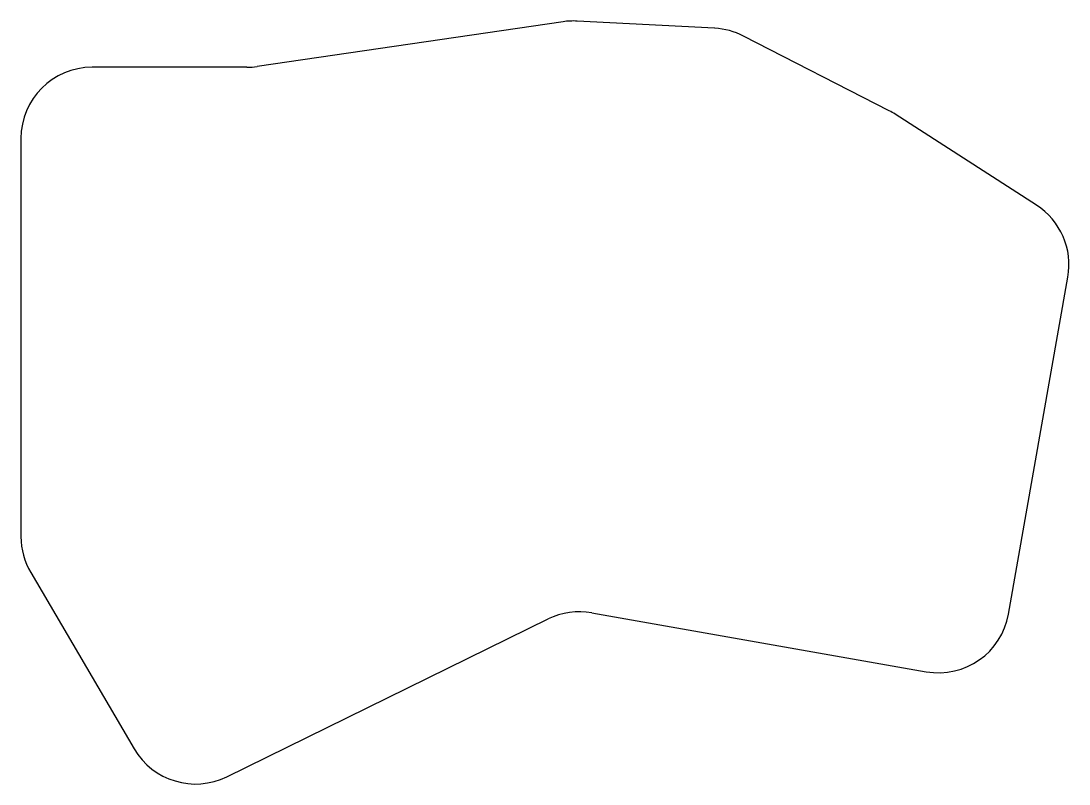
# Model space of a CAD drawing. Header units: millimetres. Extents: x 215 to 333, y -167 to -82.
import ezdxf

# ---------------------------------------------------------------- set-up
doc = ezdxf.new("R2010")
doc.units = ezdxf.units.MM

msp = doc.modelspace()

# ---------------------------------------------------------------- linework, layer by layer
for p, q in [((275.62, -81.65), (241.21, -86.69)), ((292.67, -82.39), (277.2, -81.58)), ((312.31, -91.67), (295.91, -83.26)), ((240.05, -86.78), (222.63, -86.78)), ((328.88, -102.3), (312.99, -92.07)), ((214.63, -94.78), (214.63, -139.6)), ((325.74, -148.31), (332.42, -110.41)), ((215.73, -143.65), (227.37, -163.49)), ((278.86, -148.17), (316.47, -154.8)), ((237.8, -166.63), (273.95, -148.87))]:
    msp.add_line(p, q)
for centre, start, end in [((276.78, -89.57), 87, 98.3327), ((292.26, -90.38), 62.8419, 87), ((222.63, -94.78), 90, 180), ((240.05, -78.78), 270, 278.3327), ((308.66, -98.79), 57.2143, 62.8419), ((324.54, -109.02), 350, 57.2143), ((222.63, -139.6), 180, 210.3886), ((277.47, -156.05), 80, 116.1617), ((317.86, -146.92), 260, 350), ((234.27, -159.44), 210.3886, 296.1617)]:
    msp.add_arc(centre, 8, start, end)

doc.saveas('drawing.dxf')
